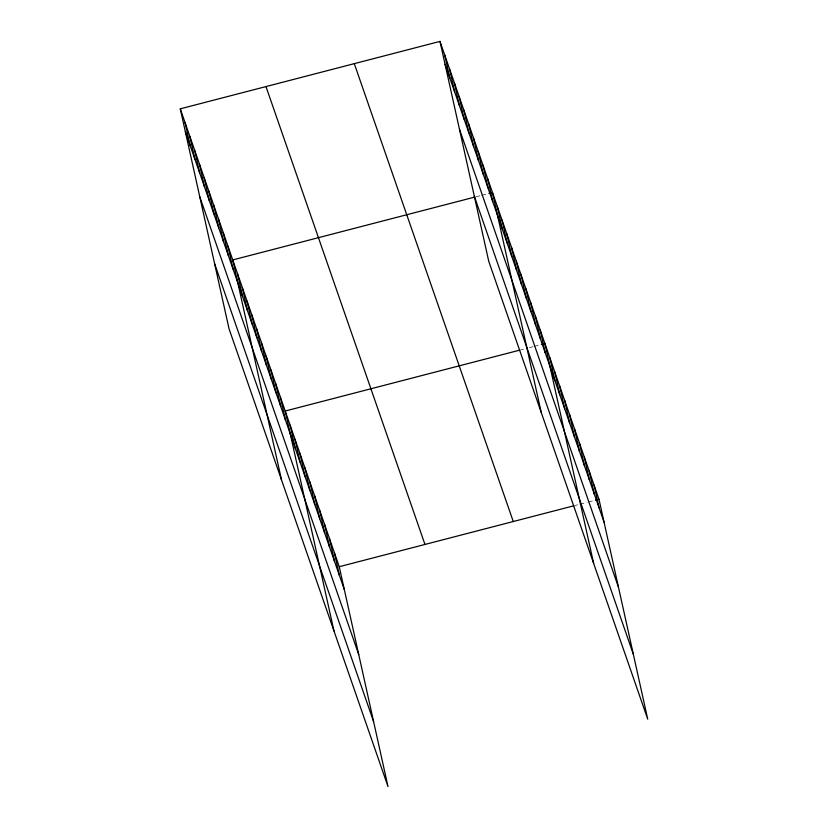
<?xml version="1.0" encoding="UTF-8"?>
<svg xmlns="http://www.w3.org/2000/svg" width="828" height="828" viewBox="0 0 828 828"><rect width="100%" height="100%" fill="white"/><g stroke="black" fill="none" stroke-linecap="round" stroke-linejoin="round"><path stroke-width="0.62" stroke-dasharray="4.14 3.1" d="M475.789 196.826L480.55 195.584M481.741 195.284L487.692 193.731M521.112 349.778L523.493 349.157M529.444 347.615L533.015 346.684M534.205 346.373L540.156 344.831M575.17 505.453L577.551 504.832M579.931 504.221L587.073 502.358M588.263 502.047L594.214 500.505"/><path stroke-width="1.24" d="M180.276 108.83L339.252 566.704L388.011 786.6L229.025 328.726L180.276 108.83L439.989 41.4L598.975 499.274L647.724 719.17L488.748 261.296L439.989 41.4M474.599 197.136L232.74 259.93L281.489 479.826M488.882 193.421L492.453 192.5L541.212 412.396M519.922 350.089L285.205 411.03L333.953 630.926M541.346 344.52L544.917 343.599L593.666 563.495M339.252 566.704L573.98 505.763M595.404 500.195L598.975 499.274M445.071 64.315L604.057 522.189M459.488 129.313L618.464 587.187M474.33 196.288L633.316 654.161M354.291 63.652L513.267 521.526M265.985 86.578L424.961 544.451M185.358 131.745L344.334 589.619M199.765 196.753L358.752 654.627M214.618 263.728L373.594 721.592M594.059 485.115L599.141 508.03M589.143 470.966L594.225 493.881M584.237 456.818L589.308 479.722M579.321 442.659L584.402 465.574M574.404 428.511L579.486 451.426M569.488 414.352L574.57 437.267M564.572 400.203L569.654 423.118M559.666 386.055L564.748 408.97M554.75 371.896L559.831 394.811M549.833 357.748L554.915 380.663M540.156 329.854L545.228 352.769M535.385 316.12L540.467 339.035M530.613 302.386L535.695 325.3M525.842 288.651L530.924 311.566M521.071 274.917L526.153 297.832M516.299 261.182L521.381 284.087M511.538 247.437L516.61 270.352M506.767 233.703L511.849 256.618M501.996 219.969L507.078 242.883M497.224 206.234L502.306 229.149M487.692 178.765L492.763 201.68M482.921 165.02L488.002 187.935M478.149 151.286L483.231 174.201M473.378 137.552L478.46 160.466M468.607 123.817L473.688 146.732M463.846 110.083L468.917 132.998M459.074 96.348L464.156 119.263M454.303 82.603L459.385 105.518M449.532 68.869L454.613 91.784M444.76 55.134L449.842 78.049M334.346 552.555L339.418 575.47M329.43 538.397L334.512 561.312M324.514 524.248L329.596 547.163M319.598 510.1L324.679 533.004M314.692 495.941L319.763 518.856M309.775 481.792L314.857 504.707M304.859 467.634L309.941 490.549M299.943 453.485L305.025 476.4M295.027 439.337L300.109 462.252M290.121 425.178L295.192 448.093M280.433 397.295L285.515 420.21M275.662 383.561L280.744 406.465M270.891 369.816L275.972 392.731M266.13 356.081L271.201 378.996M261.358 342.347L266.44 365.262M256.587 328.612L261.669 351.527M251.815 314.878L256.897 337.793M247.044 301.144L252.126 324.048M242.283 287.399L247.355 310.314M237.512 273.664L242.594 296.579M227.969 246.195L233.051 269.11M223.198 232.461L228.28 255.376M218.426 218.727L223.508 241.631M213.665 204.982L218.737 227.897M208.894 191.247L213.976 214.162M204.123 177.513L209.205 200.428M199.351 163.778L204.433 186.693M194.58 150.044L199.662 172.959M189.819 136.309L194.891 159.224M185.048 122.565L190.129 145.48"/></g></svg>
